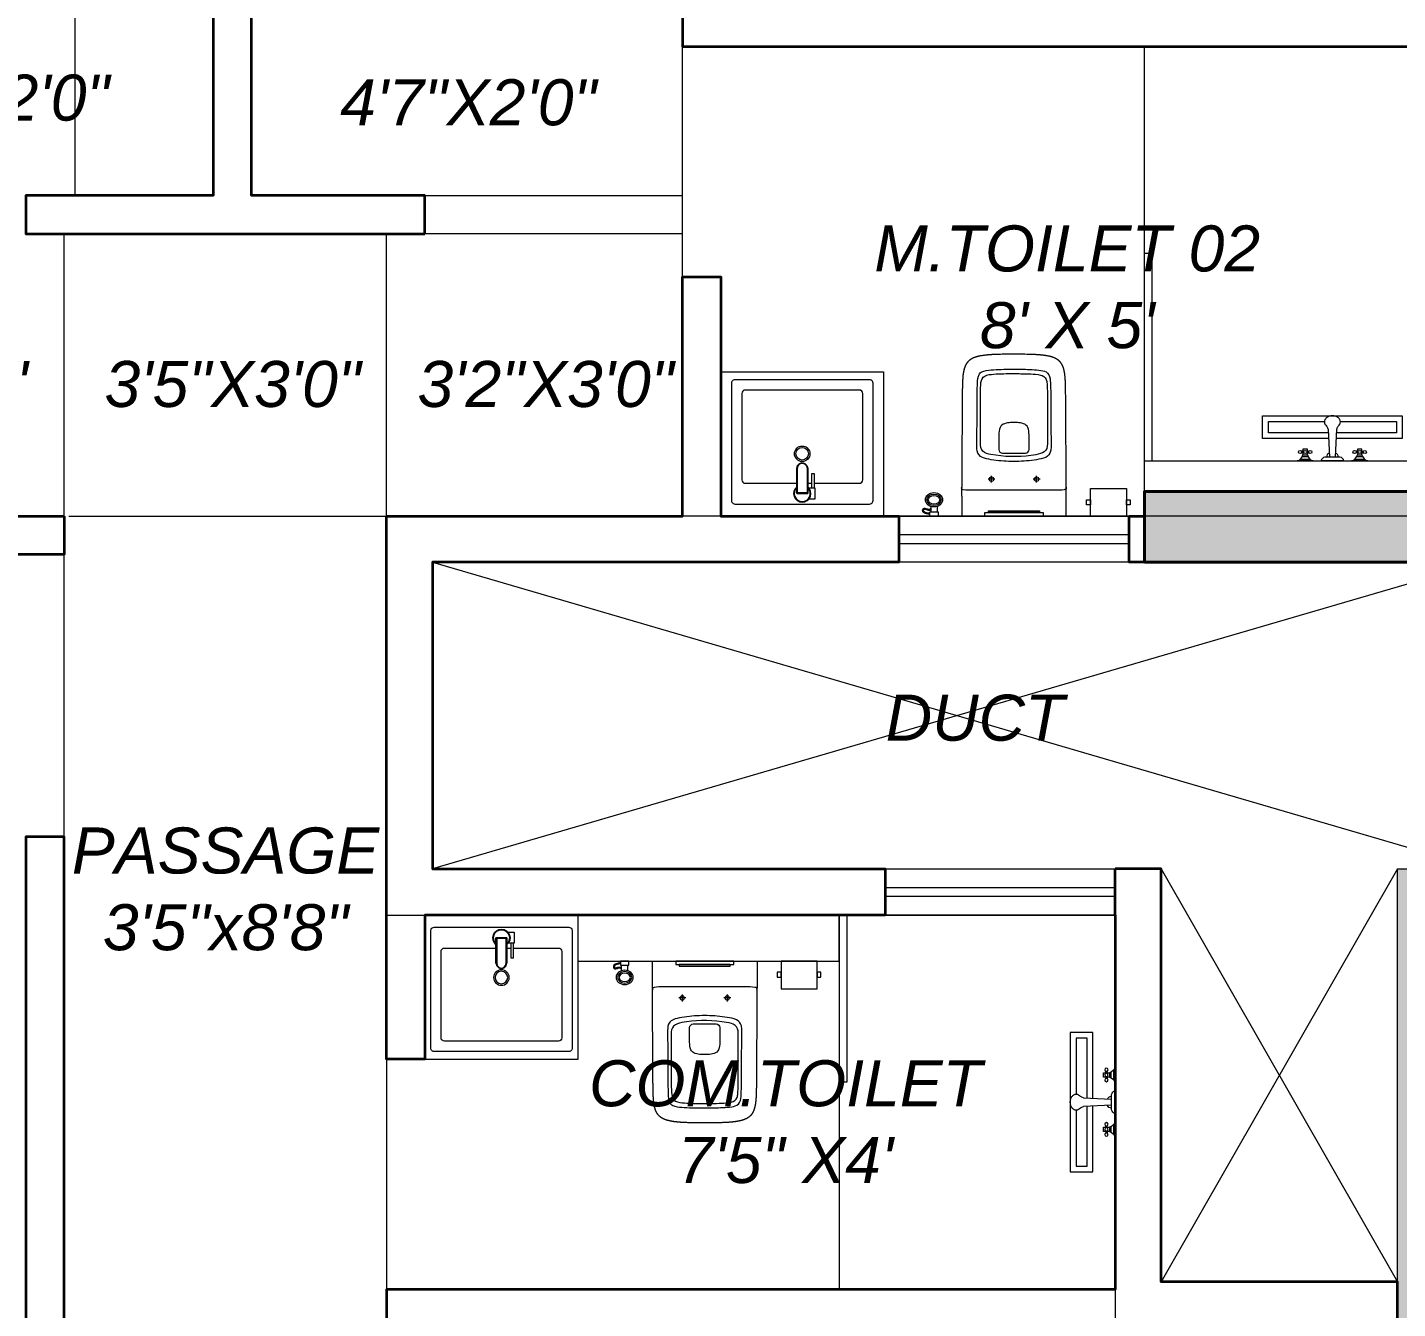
# Model space of a CAD drawing. Header units: millimetres. Extents: x 0 to 125073, y 0 to 71249.
# Drawn here: x 65059 to 69524, y 49661 to 53836 of the extents above; entities that cross this region are included whole.
import ezdxf
from ezdxf.lldxf.tags import DXFTag

# ---------------------------------------------------------------- set-up
doc = ezdxf.new("R2010")
doc.units = ezdxf.units.MM
doc.linetypes.add('DASH', pattern=[1, 0.5, -0.5])
doc.layers.add('DA_BUILDING LINE', color=7, linetype='Continuous', lineweight=9, true_color=0xdb0000)
doc.layers.add('DA_FURNITURE', color=7, linetype='Continuous', lineweight=5, true_color=0x666666)
for name, color, linetype, lineweight in [('DA_CARPET AREA RERA', 30, 'Continuous', 9), ('DA_COLUMN', 40, 'Continuous', 40), ('DA_COLUMN HATCH', 251, 'Continuous', 0), ('DA_DOOR', 35, 'Continuous', 0), ('DA_DOTTED LINES', 8, 'DASH', 5), ('DA_TEXT IN SQ.FT', 193, 'Continuous', 9), ('DA_WALL', 7, 'Continuous', 35), ('DA_WINDOW', 4, 'Continuous', 9)]:
    doc.layers.add(name, color=color, linetype=linetype, lineweight=lineweight)
doc.styles.get("Standard").update_dxf_attribs({"font": 'arial.ttf'})
tags = doc.linetypes.add('( Hidden )', pattern=[0.375, 0.25, -0.125]).pattern_tags.tags
tags[6:7] = [DXFTag(74, 4), DXFTag(75, 0), DXFTag(340, '0'), DXFTag(46, 1.0), DXFTag(50, 0.0), DXFTag(44, 0.0), DXFTag(45, 0.0)]
tags[4:5] = [DXFTag(74, 4), DXFTag(75, 0), DXFTag(340, '0'), DXFTag(46, 1.0), DXFTag(50, 0.0), DXFTag(44, 0.0), DXFTag(45, 0.0)]

# ---------------------------------------------------------------- blocks, each defined once
blk = doc.blocks.new('GSHGJSDFGJ')
at = {"layer": 'DA_BUILDING LINE', "linetype": '( Hidden )', "ltscale": 500}
blk.add_lwpolyline([(-41088.6, 76926.5), (-41088.6, 92546.5), (-40838.6, 92546.5), (-40838.6, 92596.5), (-39638.6, 92596.5), (-39638.6, 94076.5), (-40838.6, 94076.5), (-40838.6, 97576.5), (-31143.6, 97576.5), (-31143.6, 92421.5), (-34663.6, 92421.5), (-34663.6, 91421.5), (-32288.6, 91421.5), (-32288.6, 90076.5), (-31518.6, 90076.5), (-31518.6, 91422), (-29863.6, 91421.5), (-29863.6, 91421.5), (-29863.6, 94886.5), (-27778.6, 94886.5)], dxfattribs=at)
blk = doc.blocks.new('wc2')
at = {"layer": 'DA_FURNITURE'}
for p, q in [((-0.5973, -0.2609), (-0.6148, -0.2609)), ((-0.5973, -0.2814), (-0.6148, -0.2814))]:
    blk.add_line(p, q, dxfattribs=at)
for points in [[(-0.5758, 0.3562), (-0.5758, 0.3678), (-0.5921, 0.3678), (-0.5921, 0.3562)], [(-0.5384, 0.2388), (-0.5384, 0.3562), (-0.6288, 0.3562), (-0.6288, 0.2388)], [(-0.5758, 0.2257), (-0.5758, 0.2388), (-0.5921, 0.2388), (-0.5921, 0.2257)], [(-0.6288, -0.1808), (-0.6288, 0.0535), (-0.6288, 0.1121), (-0.6288, 0.1414), (-0.6288, 0.1561), (-0.6288, 0.1597), (-0.6288, 0.16), (-0.6288, 0.16), (-0.6288, 0.1601), (-0.6288, 0.1601), (-0.6288, 0.1601), (-0.6288, 0.1601), (-0.6287, 0.1601), (-0.6287, 0.1601), (-0.6285, 0.1601), (-0.6281, 0.1601), (-0.6277, 0.1601), (-0.6273, 0.1601), (-0.6269, 0.1601), (-0.6265, 0.1601), (-0.6261, 0.1601), (-0.6257, 0.1601), (-0.6253, 0.1601), (-0.6248, 0.1601), (-0.6244, 0.1601), (-0.624, 0.1601), (-0.6236, 0.1601), (-0.6231, 0.1601), (-0.6227, 0.1601), (-0.6223, 0.1601), (-0.6218, 0.1601), (-0.6214, 0.16), (-0.6209, 0.16), (-0.6205, 0.16), (-0.62, 0.16), (-0.6196, 0.16), (-0.6191, 0.16), (-0.6186, 0.16), (-0.6182, 0.16), (-0.6177, 0.16), (-0.6172, 0.16), (-0.6168, 0.16), (-0.6163, 0.16), (-0.6158, 0.16), (-0.6148, 0.16), (-0.6138, 0.16), (-0.6128, 0.16), (-0.6118, 0.16), (-0.6108, 0.16), (-0.6098, 0.16), (-0.6088, 0.16), (-0.6077, 0.16), (-0.6067, 0.16), (-0.6056, 0.16), (-0.6046, 0.16), (-0.6035, 0.16), (-0.6024, 0.16), (-0.6013, 0.16), (-0.6003, 0.16), (-0.5992, 0.16), (-0.5981, 0.16), (-0.597, 0.16), (-0.5958, 0.16), (-0.5947, 0.16), (-0.5936, 0.16), (-0.5925, 0.16), (-0.5914, 0.16), (-0.5902, 0.16), (-0.588, 0.16), (-0.5857, 0.16), (-0.5811, 0.16), (-0.5788, 0.16), (-0.5766, 0.16), (-0.5743, 0.16), (-0.572, 0.16), (-0.5709, 0.16), (-0.5698, 0.16), (-0.5687, 0.16), (-0.5675, 0.16), (-0.5664, 0.16), (-0.5653, 0.16), (-0.5642, 0.16), (-0.5631, 0.16), (-0.562, 0.16), (-0.5609, 0.16), (-0.5599, 0.16), (-0.5588, 0.16), (-0.5577, 0.16), (-0.5567, 0.16), (-0.5556, 0.16), (-0.5546, 0.16), (-0.5535, 0.16), (-0.5525, 0.16), (-0.5515, 0.16), (-0.5505, 0.16), (-0.5495, 0.16), (-0.5485, 0.16), (-0.5475, 0.16), (-0.5471, 0.16), (-0.5466, 0.16), (-0.5461, 0.16), (-0.5456, 0.16), (-0.5452, 0.16), (-0.5447, 0.16), (-0.5442, 0.16), (-0.5438, 0.16), (-0.5433, 0.16), (-0.5428, 0.16), (-0.5424, 0.16), (-0.5419, 0.16), (-0.5415, 0.16), (-0.541, 0.16), (-0.5406, 0.16), (-0.5402, 0.16), (-0.5397, 0.1599), (-0.5393, 0.1599), (-0.5389, 0.1599), (-0.5385, 0.1599), (-0.538, 0.1599), (-0.5376, 0.1599), (-0.5372, 0.1599), (-0.5368, 0.1599), (-0.5364, 0.1599), (-0.536, 0.1599), (-0.5356, 0.1599), (-0.5352, 0.1599), (-0.5348, 0.1599), (-0.5344, 0.1599), (-0.5343, 0.1599), (-0.5343, 0.1599), (-0.5343, 0.1599), (-0.5343, 0.1599), (-0.5343, 0.1599), (-0.5343, 0.1599), (-0.5342, 0.1599), (-0.5342, 0.1599), (-0.534, 0.1599), (-0.5333, 0.1599), (-0.5304, 0.1599), (-0.5276, 0.1599), (-0.5219, 0.1598), (-0.519, 0.1598), (-0.5183, 0.1598), (-0.5179, 0.1598), (-0.5178, 0.1598), (-0.5177, 0.1598), (-0.5177, 0.1598), (-0.5177, 0.1598), (-0.5177, 0.1598), (-0.5176, 0.1598), (-0.5176, 0.1598), (-0.5174, 0.1598), (-0.5167, 0.1598), (-0.5052, 0.1597), (-0.4938, 0.1596), (-0.4824, 0.1595), (-0.4709, 0.1594), (-0.4595, 0.1594), (-0.4138, 0.1591), (-0.4023, 0.1591), (-0.3909, 0.159), (-0.3852, 0.1589), (-0.3794, 0.1589), (-0.368, 0.1588), (-0.3451, 0.1587), (-0.3222, 0.1585), (-0.2993, 0.1583), (-0.2878, 0.1583), (-0.2763, 0.1582), (-0.2649, 0.1581), (-0.2534, 0.1581), (-0.252, 0.1581), (-0.2516, 0.1581), (-0.2515, 0.1581), (-0.2514, 0.1581), (-0.2514, 0.1581), (-0.2513, 0.1581), (-0.2513, 0.1581), (-0.251, 0.158), (-0.2495, 0.158), (-0.2467, 0.158), (-0.241, 0.158), (-0.2353, 0.158), (-0.2296, 0.1579), (-0.2267, 0.1579), (-0.2239, 0.1579), (-0.221, 0.1579), (-0.2182, 0.1578), (-0.2153, 0.1578), (-0.2124, 0.1577), (-0.2096, 0.1577), (-0.2067, 0.1576), (-0.2039, 0.1576), (-0.201, 0.1575), (-0.1982, 0.1574), (-0.1968, 0.1573), (-0.1953, 0.1573), (-0.1939, 0.1572), (-0.1925, 0.1572), (-0.1911, 0.1571), (-0.1896, 0.157), (-0.1882, 0.157), (-0.1868, 0.1569), (-0.1854, 0.1568), (-0.185, 0.1568), (-0.185, 0.1568), (-0.185, 0.1568), (-0.185, 0.1568), (-0.1849, 0.1568), (-0.1849, 0.1568), (-0.1848, 0.1568), (-0.1845, 0.1568), (-0.1831, 0.1567), (-0.1817, 0.1566), (-0.1804, 0.1565), (-0.179, 0.1564), (-0.1777, 0.1563), (-0.1763, 0.1562), (-0.1749, 0.1561), (-0.1736, 0.156), (-0.1722, 0.1558), (-0.1708, 0.1557), (-0.1695, 0.1555), (-0.1681, 0.1554), (-0.1668, 0.1552), (-0.1661, 0.1551), (-0.1654, 0.155), (-0.1647, 0.1549), (-0.164, 0.1548), (-0.1634, 0.1547), (-0.1627, 0.1546), (-0.162, 0.1545), (-0.1613, 0.1544), (-0.1607, 0.1542), (-0.16, 0.1541), (-0.1593, 0.154), (-0.1586, 0.1539), (-0.158, 0.1538), (-0.1573, 0.1536), (-0.1566, 0.1535), (-0.156, 0.1533), (-0.1553, 0.1532), (-0.1546, 0.1531), (-0.154, 0.1529), (-0.1536, 0.1528), (-0.1535, 0.1528), (-0.1534, 0.1528), (-0.1534, 0.1528), (-0.1533, 0.1528), (-0.1527, 0.1526), (-0.1521, 0.1525), (-0.1515, 0.1523), (-0.1509, 0.1522), (-0.1503, 0.152), (-0.1497, 0.1519), (-0.1491, 0.1517), (-0.1486, 0.1515), (-0.148, 0.1513), (-0.1474, 0.1512), (-0.1468, 0.151), (-0.1462, 0.1508), (-0.1456, 0.1506), (-0.1451, 0.1504), (-0.1445, 0.1502), (-0.1439, 0.15), (-0.1433, 0.1498), (-0.1427, 0.1496), (-0.1422, 0.1494), (-0.1416, 0.1491), (-0.141, 0.1489), (-0.1405, 0.1487), (-0.1399, 0.1484), (-0.1393, 0.1482), (-0.1388, 0.1479), (-0.1382, 0.1477), (-0.1377, 0.1474), (-0.1371, 0.1471), (-0.1366, 0.1469), (-0.136, 0.1466), (-0.1355, 0.1463), (-0.135, 0.146), (-0.1344, 0.1457), (-0.1339, 0.1454), (-0.1334, 0.1451), (-0.1329, 0.1448), (-0.1323, 0.1444), (-0.1318, 0.1441), (-0.1313, 0.1438), (-0.1308, 0.1434), (-0.1303, 0.1431), (-0.1298, 0.1427), (-0.1293, 0.1424), (-0.1288, 0.142), (-0.1283, 0.1416), (-0.1279, 0.1412), (-0.1277, 0.1411), (-0.1277, 0.1411), (-0.1277, 0.1411), (-0.1277, 0.1411), (-0.1277, 0.1411), (-0.1277, 0.1411), (-0.1275, 0.141), (-0.127, 0.1406), (-0.1266, 0.1401), (-0.1261, 0.1397), (-0.1256, 0.1393), (-0.1252, 0.1388), (-0.1247, 0.1384), (-0.1242, 0.138), (-0.1238, 0.1375), (-0.1234, 0.137), (-0.1229, 0.1366), (-0.1225, 0.1361), (-0.1221, 0.1356), (-0.1217, 0.1352), (-0.1213, 0.1347), (-0.1209, 0.1342), (-0.1205, 0.1337), (-0.1201, 0.1332), (-0.1198, 0.1327), (-0.1194, 0.1322), (-0.1191, 0.1317), (-0.1187, 0.1312), (-0.1184, 0.1307), (-0.118, 0.1301), (-0.1177, 0.1296), (-0.1173, 0.1291), (-0.117, 0.1285), (-0.1167, 0.128), (-0.1164, 0.1275), (-0.1161, 0.1269), (-0.1158, 0.1264), (-0.1155, 0.1258), (-0.1152, 0.1253), (-0.1149, 0.1247), (-0.1146, 0.1241), (-0.1144, 0.1236), (-0.1141, 0.123), (-0.1138, 0.1224), (-0.1136, 0.1219), (-0.1133, 0.1213), (-0.1131, 0.1207), (-0.1128, 0.1201), (-0.1126, 0.1195), (-0.1124, 0.119), (-0.1121, 0.1184), (-0.1119, 0.1178), (-0.1117, 0.1172), (-0.1115, 0.1166), (-0.1113, 0.116), (-0.1111, 0.1154), (-0.1109, 0.1148), (-0.1107, 0.1142), (-0.1105, 0.1136), (-0.1103, 0.113), (-0.1101, 0.1124), (-0.1099, 0.1117), (-0.1098, 0.1111), (-0.1096, 0.1105), (-0.1094, 0.1099), (-0.1092, 0.1093), (-0.1091, 0.1087), (-0.1089, 0.1081), (-0.1088, 0.1074), (-0.1086, 0.1068), (-0.1085, 0.1062), (-0.1083, 0.1056), (-0.1082, 0.105), (-0.108, 0.1043), (-0.1079, 0.1037), (-0.1078, 0.1031), (-0.1076, 0.1025), (-0.1075, 0.1018), (-0.1073, 0.1006), (-0.107, 0.0993), (-0.1068, 0.0981), (-0.1066, 0.0968), (-0.1064, 0.0956), (-0.1062, 0.0944), (-0.106, 0.0931), (-0.1058, 0.0919), (-0.1056, 0.0907), (-0.1054, 0.0894), (-0.1053, 0.0888), (-0.1053, 0.0885), (-0.1053, 0.0884), (-0.1053, 0.0883), (-0.1053, 0.0883), (-0.1053, 0.0882), (-0.1051, 0.0868), (-0.1049, 0.0854), (-0.1047, 0.084), (-0.1045, 0.0827), (-0.1044, 0.0813), (-0.1042, 0.0799), (-0.1041, 0.0785), (-0.1039, 0.0771), (-0.1038, 0.0757), (-0.1037, 0.0743), (-0.1036, 0.0729), (-0.1034, 0.0715), (-0.1033, 0.0701), (-0.1032, 0.0687), (-0.1031, 0.0674), (-0.103, 0.066), (-0.1029, 0.0646), (-0.1028, 0.0632), (-0.1028, 0.0618), (-0.1027, 0.0604), (-0.1026, 0.059), (-0.1025, 0.0576), (-0.1025, 0.0562), (-0.1024, 0.0548), (-0.1023, 0.0534), (-0.1023, 0.052), (-0.1022, 0.0506), (-0.1021, 0.0478), (-0.102, 0.045), (-0.102, 0.0422), (-0.1019, 0.0394), (-0.1018, 0.0366), (-0.1017, 0.0338), (-0.1017, 0.031), (-0.1016, 0.0254), (-0.1015, 0.024), (-0.1015, 0.0234), (-0.1015, 0.0226), (-0.1014, 0.0198), (-0.1014, 0.0169), (-0.1013, 0.0141), (-0.1013, 0.0112), (-0.1012, 0.0084), (-0.1012, 0.0055), (-0.1012, 0.0026), (-0.1012, -0.0002), (-0.1011, -0.0031), (-0.1011, -0.0059), (-0.1011, -0.0088), (-0.1011, -0.0116), (-0.1011, -0.0145), (-0.1011, -0.0174), (-0.1012, -0.0202), (-0.1012, -0.0231), (-0.1012, -0.0259), (-0.1012, -0.0288), (-0.1013, -0.0317), (-0.1013, -0.0345), (-0.1014, -0.0374), (-0.1014, -0.0402), (-0.1015, -0.0431), (-0.1016, -0.0487), (-0.1017, -0.0543), (-0.1018, -0.057), (-0.1019, -0.0598), (-0.1019, -0.0626), (-0.102, -0.0654), (-0.1021, -0.0682), (-0.1022, -0.071), (-0.1023, -0.0724), (-0.1023, -0.0738), (-0.1024, -0.0752), (-0.1024, -0.0766), (-0.1025, -0.078), (-0.1026, -0.0794), (-0.1026, -0.0808), (-0.1027, -0.0822), (-0.1028, -0.0836), (-0.1029, -0.085), (-0.103, -0.0864), (-0.1031, -0.0878), (-0.1032, -0.0892), (-0.1033, -0.0906), (-0.1034, -0.092), (-0.1035, -0.0934), (-0.1036, -0.0948), (-0.1038, -0.0962), (-0.1039, -0.0976), (-0.104, -0.0989), (-0.1042, -0.1003), (-0.1043, -0.1017), (-0.1045, -0.1031), (-0.1046, -0.1045), (-0.1048, -0.1059), (-0.105, -0.1073), (-0.1051, -0.108), (-0.1051, -0.108), (-0.1051, -0.108), (-0.1051, -0.1081), (-0.1051, -0.1083), (-0.1052, -0.1086), (-0.1053, -0.1098), (-0.1055, -0.111), (-0.1057, -0.1123), (-0.1059, -0.1135), (-0.1061, -0.1148), (-0.1063, -0.116), (-0.1065, -0.1173), (-0.1067, -0.1185), (-0.1069, -0.1198), (-0.1071, -0.121), (-0.1074, -0.1223), (-0.1075, -0.1229), (-0.1076, -0.1235), (-0.1078, -0.1242), (-0.1079, -0.1248), (-0.108, -0.1254), (-0.1082, -0.126), (-0.1083, -0.1267), (-0.1085, -0.1273), (-0.1086, -0.1279), (-0.1088, -0.1285), (-0.1089, -0.1292), (-0.1091, -0.1298), (-0.1092, -0.1304), (-0.1094, -0.131), (-0.1096, -0.1316), (-0.1098, -0.1323), (-0.1099, -0.1329), (-0.1101, -0.1335), (-0.1103, -0.1341), (-0.1105, -0.1347), (-0.1107, -0.1353), (-0.1109, -0.1359), (-0.1111, -0.1365), (-0.1113, -0.1371), (-0.1115, -0.1377), (-0.1117, -0.1383), (-0.112, -0.1389), (-0.1122, -0.1395), (-0.1124, -0.1401), (-0.1126, -0.1407), (-0.1129, -0.1413), (-0.1131, -0.1419), (-0.1134, -0.1425), (-0.1136, -0.143), (-0.1139, -0.1436), (-0.1142, -0.1442), (-0.1144, -0.1448), (-0.1147, -0.1453), (-0.115, -0.1459), (-0.1153, -0.1464), (-0.1156, -0.147), (-0.1159, -0.1476), (-0.1162, -0.1481), (-0.1165, -0.1487), (-0.1168, -0.1492), (-0.1171, -0.1497), (-0.1174, -0.1503), (-0.1178, -0.1508), (-0.1181, -0.1513), (-0.1185, -0.1519), (-0.1188, -0.1524), (-0.1192, -0.1529), (-0.1195, -0.1534), (-0.1199, -0.1539), (-0.1203, -0.1544), (-0.1207, -0.1549), (-0.1211, -0.1554), (-0.1215, -0.1559), (-0.1219, -0.1564), (-0.1223, -0.1568), (-0.1227, -0.1573), (-0.1231, -0.1578), (-0.1235, -0.1582), (-0.124, -0.1587), (-0.1244, -0.1591), (-0.1249, -0.1596), (-0.1253, -0.16), (-0.1258, -0.1605), (-0.1263, -0.1609), (-0.1268, -0.1613), (-0.1268, -0.1614), (-0.1269, -0.1614), (-0.1269, -0.1614), (-0.1269, -0.1615), (-0.1271, -0.1616), (-0.1273, -0.1618), (-0.1278, -0.1622), (-0.1282, -0.1625), (-0.1287, -0.1629), (-0.1292, -0.1633), (-0.1297, -0.1636), (-0.1302, -0.164), (-0.1307, -0.1644), (-0.1312, -0.1647), (-0.1317, -0.165), (-0.1322, -0.1654), (-0.1327, -0.1657), (-0.1333, -0.166), (-0.1338, -0.1663), (-0.1343, -0.1666), (-0.1348, -0.1669), (-0.1354, -0.1672), (-0.1359, -0.1675), (-0.1364, -0.1678), (-0.137, -0.1681), (-0.1375, -0.1683), (-0.1381, -0.1686), (-0.1386, -0.1688), (-0.1392, -0.1691), (-0.1397, -0.1693), (-0.1403, -0.1696), (-0.1409, -0.1698), (-0.1414, -0.17), (-0.142, -0.1703), (-0.1425, -0.1705), (-0.1431, -0.1707), (-0.1437, -0.1709), (-0.1443, -0.1711), (-0.1448, -0.1713), (-0.1454, -0.1715), (-0.146, -0.1717), (-0.1466, -0.1719), (-0.1472, -0.1721), (-0.1477, -0.1723), (-0.1483, -0.1724), (-0.1489, -0.1726), (-0.1495, -0.1728), (-0.1501, -0.1729), (-0.1507, -0.1731), (-0.1513, -0.1732), (-0.1519, -0.1734), (-0.1521, -0.1735), (-0.1522, -0.1735), (-0.1523, -0.1735), (-0.1525, -0.1735), (-0.1531, -0.1737), (-0.1538, -0.1739), (-0.1545, -0.174), (-0.1551, -0.1742), (-0.1558, -0.1743), (-0.1565, -0.1744), (-0.1571, -0.1746), (-0.1578, -0.1747), (-0.1585, -0.1748), (-0.1591, -0.175), (-0.1598, -0.1751), (-0.1605, -0.1752), (-0.1612, -0.1753), (-0.1618, -0.1754), (-0.1625, -0.1756), (-0.1632, -0.1757), (-0.1638, -0.1758), (-0.1645, -0.1759), (-0.1652, -0.176), (-0.1659, -0.1761), (-0.1665, -0.1761), (-0.1672, -0.1762), (-0.1686, -0.1764), (-0.1699, -0.1766), (-0.1713, -0.1767), (-0.1727, -0.1769), (-0.174, -0.177), (-0.1754, -0.1771), (-0.1767, -0.1772), (-0.1781, -0.1773), (-0.1795, -0.1774), (-0.1808, -0.1775), (-0.1822, -0.1776), (-0.1835, -0.1777), (-0.1836, -0.1777), (-0.1836, -0.1777), (-0.1836, -0.1777), (-0.1836, -0.1777), (-0.1837, -0.1777), (-0.1837, -0.1777), (-0.1841, -0.1777), (-0.1848, -0.1778), (-0.1862, -0.1779), (-0.1877, -0.1779), (-0.1891, -0.178), (-0.1905, -0.1781), (-0.1919, -0.1781), (-0.1934, -0.1782), (-0.1948, -0.1783), (-0.1962, -0.1783), (-0.1976, -0.1784), (-0.1991, -0.1784), (-0.2005, -0.1785), (-0.2033, -0.1785), (-0.2062, -0.1786), (-0.209, -0.1787), (-0.2119, -0.1787), (-0.2148, -0.1788), (-0.2176, -0.1788), (-0.2205, -0.1789), (-0.2233, -0.1789), (-0.2262, -0.1789), (-0.229, -0.1789), (-0.2319, -0.179), (-0.2376, -0.179), (-0.2433, -0.179), (-0.249, -0.179), (-0.2504, -0.179), (-0.2518, -0.179), (-0.2547, -0.1791), (-0.2604, -0.1791), (-0.2719, -0.1792), (-0.2833, -0.1792), (-0.3062, -0.1794), (-0.312, -0.1795), (-0.3148, -0.1795), (-0.3163, -0.1795), (-0.3166, -0.1795), (-0.3166, -0.1795), (-0.3166, -0.1795), (-0.3167, -0.1795), (-0.3168, -0.1795), (-0.3169, -0.1795), (-0.3173, -0.1795), (-0.3187, -0.1795), (-0.3416, -0.1797), (-0.3875, -0.18), (-0.4104, -0.1801), (-0.4333, -0.1802), (-0.4448, -0.1803), (-0.4476, -0.1803), (-0.4491, -0.1803), (-0.4498, -0.1803), (-0.45, -0.1804), (-0.45, -0.1804), (-0.45, -0.1804), (-0.45, -0.1804), (-0.45, -0.1804), (-0.4501, -0.1804), (-0.4502, -0.1804), (-0.4531, -0.1804), (-0.4645, -0.1804), (-0.4873, -0.1806), (-0.4987, -0.1806), (-0.5044, -0.1807), (-0.5102, -0.1807), (-0.5159, -0.1807), (-0.5162, -0.1807), (-0.5163, -0.1807), (-0.5164, -0.1807), (-0.5164, -0.1807), (-0.5164, -0.1807), (-0.5164, -0.1807), (-0.5164, -0.1807), (-0.5164, -0.1807), (-0.5166, -0.1807), (-0.517, -0.1807), (-0.5177, -0.1807), (-0.5205, -0.1808), (-0.5262, -0.1808), (-0.5319, -0.1809), (-0.5326, -0.1809), (-0.5328, -0.1809), (-0.5329, -0.1809), (-0.533, -0.1809), (-0.533, -0.1809), (-0.533, -0.1809), (-0.533, -0.1809), (-0.533, -0.1809), (-0.5331, -0.1809), (-0.5333, -0.1809), (-0.5337, -0.1809), (-0.5341, -0.1809), (-0.5341, -0.1809), (-0.5342, -0.1809), (-0.5342, -0.1809), (-0.5342, -0.1809), (-0.5342, -0.1809), (-0.5342, -0.1809), (-0.5342, -0.1809), (-0.5342, -0.1809), (-0.5342, -0.1809), (-0.5346, -0.1809), (-0.535, -0.1809), (-0.5354, -0.1809), (-0.5358, -0.1809), (-0.5362, -0.181), (-0.5366, -0.181), (-0.537, -0.181), (-0.5374, -0.181), (-0.5378, -0.181), (-0.5382, -0.181), (-0.5387, -0.181), (-0.5391, -0.181), (-0.5395, -0.181), (-0.54, -0.181), (-0.5404, -0.181), (-0.5408, -0.181), (-0.5413, -0.181), (-0.5417, -0.181), (-0.5422, -0.181), (-0.5426, -0.181), (-0.5431, -0.181), (-0.5435, -0.181), (-0.544, -0.181), (-0.5445, -0.181), (-0.5449, -0.181), (-0.5454, -0.181), (-0.5459, -0.181), (-0.5464, -0.181), (-0.5468, -0.181), (-0.5473, -0.181), (-0.5483, -0.181), (-0.5493, -0.181), (-0.5503, -0.181), (-0.5513, -0.181), (-0.5523, -0.181), (-0.5533, -0.181), (-0.5544, -0.181), (-0.5554, -0.181), (-0.5565, -0.181), (-0.5575, -0.181), (-0.5586, -0.181), (-0.5597, -0.181), (-0.5607, -0.181), (-0.5618, -0.181), (-0.5629, -0.181), (-0.564, -0.1809), (-0.5651, -0.1809), (-0.5662, -0.1809), (-0.5673, -0.1809), (-0.5685, -0.1809), (-0.5696, -0.1809), (-0.5707, -0.1809), (-0.5718, -0.1809), (-0.573, -0.1809), (-0.5752, -0.1809), (-0.5775, -0.1809), (-0.5798, -0.1809), (-0.5844, -0.1809), (-0.5867, -0.1809), (-0.5889, -0.1809), (-0.5912, -0.1809), (-0.5923, -0.1809), (-0.5935, -0.1809), (-0.5946, -0.1809), (-0.5957, -0.1809), (-0.5968, -0.1809), (-0.5979, -0.1809), (-0.599, -0.1809), (-0.6001, -0.1808), (-0.6012, -0.1808), (-0.6023, -0.1808), (-0.6034, -0.1808), (-0.6045, -0.1808), (-0.6055, -0.1808), (-0.6066, -0.1808), (-0.6076, -0.1808), (-0.6087, -0.1808), (-0.6097, -0.1808), (-0.6107, -0.1808), (-0.6117, -0.1808), (-0.6127, -0.1808), (-0.6137, -0.1808), (-0.6147, -0.1808), (-0.6157, -0.1808), (-0.6162, -0.1808), (-0.6167, -0.1808), (-0.6171, -0.1808), (-0.6176, -0.1808), (-0.6181, -0.1808), (-0.6185, -0.1808), (-0.619, -0.1808), (-0.6195, -0.1808), (-0.6199, -0.1808), (-0.6204, -0.1808), (-0.6208, -0.1808), (-0.6213, -0.1808), (-0.6217, -0.1808), (-0.6222, -0.1808), (-0.6226, -0.1808), (-0.6231, -0.1808), (-0.6235, -0.1808), (-0.6239, -0.1808), (-0.6243, -0.1808), (-0.6248, -0.1808), (-0.6252, -0.1808), (-0.6256, -0.1808), (-0.626, -0.1808), (-0.6264, -0.1808), (-0.6268, -0.1808), (-0.6272, -0.1808), (-0.6276, -0.1808), (-0.628, -0.1808), (-0.6284, -0.1808), (-0.6288, -0.1808)], [(-0.6174, -0.1051), (-0.6174, 0.0844), (-0.6288, 0.0844), (-0.6288, -0.1051)], [(-0.6117, -0.0938), (-0.6117, 0.073), (-0.6174, 0.073), (-0.6174, -0.0938)], [(-0.6288, -0.2851), (-0.6148, -0.2851), (-0.6148, -0.2572), (-0.6288, -0.2572)]]:
    blk.add_lwpolyline(points, close=True, dxfattribs=at)
for points in [[(-0.5198, 0.0632), (-0.4971, 0.0632)], [(-0.5085, 0.0746), (-0.5085, 0.0519)], [(-0.5198, -0.0837), (-0.4971, -0.0837)], [(-0.5085, -0.0724), (-0.5085, -0.0951)]]:
    blk.add_lwpolyline(points, dxfattribs=at)
at = {"layer": 'DA_FURNITURE', "extrusion": (0, 0, -1)}
for major_axis, ratio in [((0, 0.028), 0.833333), ((0, 0.0233), 0.8), ((0, 0.0186), 0.75)]:
    blk.add_ellipse((-0.5756, -0.2711), major_axis=major_axis, ratio=ratio, start_param=3.141593, end_param=9.424778, dxfattribs=at)
at = {"layer": 'DA_FURNITURE'}
for points, knots in [([(-0.5343, 0.1599), (-0.5361, 0.1599), (-0.5383, 0.1602), (-0.54, 0.1593), (-0.5421, 0.1583), (-0.5425, 0.1555), (-0.5429, 0.1534), (-0.545, 0.143), (-0.5444, 0.1321), (-0.5445, 0.1215), (-0.5447, 0.0993), (-0.5446, 0.077), (-0.5447, 0.0547), (-0.5447, 0.033), (-0.5447, 0.0112), (-0.5448, -0.0105), (-0.5447, -0.0549), (-0.545, -0.0994), (-0.5445, -0.1439), (-0.5444, -0.1544), (-0.5449, -0.1652), (-0.5427, -0.1755), (-0.5422, -0.1775), (-0.5417, -0.1797), (-0.5396, -0.1805), (-0.538, -0.1811), (-0.536, -0.181), (-0.5342, -0.1809)], [0, 0, 0, 0, 1, 1, 1, 2, 2, 2, 3, 3, 3, 4, 4, 4, 5, 5, 5, 6, 6, 6, 7, 7, 7, 8, 8, 8, 9, 9, 9, 9]), ([(-0.1501, -0.0105), (-0.1502, -0.0326), (-0.1503, -0.0549), (-0.1517, -0.077), (-0.1523, -0.0873), (-0.153, -0.0982), (-0.156, -0.1082), (-0.1573, -0.1125), (-0.1593, -0.1171), (-0.1625, -0.1204), (-0.1653, -0.1234), (-0.1692, -0.1253), (-0.1731, -0.1265), (-0.1828, -0.1294), (-0.1933, -0.1295), (-0.2033, -0.1298), (-0.2143, -0.1301), (-0.2252, -0.1302), (-0.2362, -0.1302), (-0.2584, -0.1304), (-0.2806, -0.1305), (-0.3029, -0.1307), (-0.325, -0.1308), (-0.3472, -0.131), (-0.3693, -0.1312), (-0.3804, -0.1313), (-0.3914, -0.1315), (-0.4025, -0.1314), (-0.4119, -0.1314), (-0.4218, -0.1303), (-0.4294, -0.1243), (-0.4367, -0.1183), (-0.4399, -0.1092), (-0.442, -0.1003), (-0.4444, -0.0898), (-0.4459, -0.0792), (-0.4473, -0.0685), (-0.4502, -0.0467), (-0.4513, -0.0246), (-0.4509, -0.0025), (-0.4505, 0.0195), (-0.4485, 0.0414), (-0.445, 0.0632), (-0.4433, 0.0732), (-0.4419, 0.0839), (-0.4374, 0.093), (-0.4333, 0.1011), (-0.4264, 0.1067), (-0.4177, 0.1089), (-0.4128, 0.1102), (-0.4076, 0.1104), (-0.4026, 0.1104), (-0.3972, 0.1104), (-0.3918, 0.1104), (-0.3864, 0.1103), (-0.3753, 0.1102), (-0.3642, 0.1102), (-0.353, 0.1101), (-0.3309, 0.1099), (-0.3087, 0.1097), (-0.2866, 0.1096), (-0.2646, 0.1094), (-0.2426, 0.1094), (-0.2205, 0.1092), (-0.2096, 0.109), (-0.1987, 0.1089), (-0.1878, 0.1079), (-0.1789, 0.1071), (-0.1692, 0.106), (-0.1626, 0.0993), (-0.1568, 0.0936), (-0.1551, 0.0852), (-0.1539, 0.0775), (-0.1524, 0.068), (-0.1518, 0.0584), (-0.1513, 0.0488), (-0.1504, 0.029), (-0.1502, 0.0093), (-0.1501, -0.0105)], [0, 0, 0, 0, 1, 1, 1, 2, 2, 2, 3, 3, 3, 4, 4, 4, 5, 5, 5, 6, 6, 6, 7, 7, 7, 8, 8, 8, 9, 9, 9, 10, 10, 10, 11, 11, 11, 12, 12, 12, 13, 13, 13, 14, 14, 14, 15, 15, 15, 16, 16, 16, 17, 17, 17, 18, 18, 18, 19, 19, 19, 20, 20, 20, 21, 21, 21, 22, 22, 22, 23, 23, 23, 24, 24, 24, 25, 25, 25, 26, 26, 26, 26]), ([(-0.1645, -0.0105), (-0.1646, -0.0326), (-0.1646, -0.0548), (-0.1663, -0.0768), (-0.1671, -0.0864), (-0.1678, -0.0969), (-0.1723, -0.1056), (-0.1767, -0.114), (-0.1851, -0.117), (-0.1939, -0.118), (-0.2044, -0.1193), (-0.2151, -0.1193), (-0.2256, -0.1194), (-0.2366, -0.1195), (-0.2476, -0.1194), (-0.2586, -0.1195), (-0.2807, -0.1195), (-0.3028, -0.1196), (-0.3249, -0.1196), (-0.3359, -0.1196), (-0.347, -0.1197), (-0.358, -0.1197), (-0.369, -0.1197), (-0.3799, -0.1199), (-0.3909, -0.1197), (-0.4001, -0.1195), (-0.41, -0.1187), (-0.4169, -0.1119), (-0.424, -0.1049), (-0.4262, -0.0948), (-0.428, -0.0855), (-0.4361, -0.0428), (-0.437, 0.0019), (-0.4311, 0.045), (-0.4297, 0.0554), (-0.4284, 0.0663), (-0.4252, 0.0764), (-0.4224, 0.0852), (-0.4172, 0.0929), (-0.4083, 0.0962), (-0.399, 0.0997), (-0.3884, 0.0988), (-0.3787, 0.0987), (-0.3677, 0.0987), (-0.3566, 0.0987), (-0.3456, 0.0987), (-0.3235, 0.0986), (-0.3014, 0.0986), (-0.2793, 0.0985), (-0.2572, 0.0985), (-0.2352, 0.0988), (-0.2132, 0.0982), (-0.2079, 0.0981), (-0.2026, 0.0978), (-0.1973, 0.0974), (-0.1928, 0.097), (-0.1882, 0.0965), (-0.1839, 0.0948), (-0.1753, 0.0916), (-0.1711, 0.0841), (-0.1691, 0.0756), (-0.1666, 0.0654), (-0.1659, 0.0549), (-0.1655, 0.0444), (-0.1651, 0.0335), (-0.1649, 0.0225), (-0.1647, 0.0116), (-0.1646, 0.0042), (-0.1645, -0.0031), (-0.1645, -0.0105)], [0, 0, 0, 0, 1, 1, 1, 2, 2, 2, 3, 3, 3, 4, 4, 4, 5, 5, 5, 6, 6, 6, 7, 7, 7, 8, 8, 8, 9, 9, 9, 10, 10, 10, 11, 11, 11, 12, 12, 12, 13, 13, 13, 14, 14, 14, 15, 15, 15, 16, 16, 16, 17, 17, 17, 18, 18, 18, 19, 19, 19, 20, 20, 20, 21, 21, 21, 22, 22, 22, 23, 23, 23, 23]), ([(-0.5085, 0.0703), (-0.5045, 0.0703), (-0.5013, 0.0672), (-0.5013, 0.0632), (-0.5013, 0.0593), (-0.5045, 0.0561), (-0.5085, 0.0561), (-0.5124, 0.0561), (-0.5156, 0.0593), (-0.5156, 0.0632), (-0.5156, 0.0672), (-0.5124, 0.0703), (-0.5085, 0.0703)], [0, 0, 0, 0, 1, 1, 1, 2, 2, 2, 3, 3, 3, 4, 4, 4, 4]), ([(-0.4119, -0.0595), (-0.4, -0.0596), (-0.3763, -0.0596), (-0.3644, -0.0595), (-0.3562, -0.0595), (-0.3474, -0.0596), (-0.3399, -0.0559), (-0.3273, -0.0495), (-0.3251, -0.0343), (-0.3243, -0.0217), (-0.3238, -0.016), (-0.3238, -0.005), (-0.3243, 0.0007), (-0.3251, 0.0134), (-0.3273, 0.0285), (-0.3399, 0.0349), (-0.3474, 0.0386), (-0.3562, 0.0385), (-0.3644, 0.0385), (-0.3644, 0.0385), (-0.3644, 0.0385), (-0.3644, 0.0385), (-0.3763, 0.0386), (-0.4, 0.0386), (-0.4119, 0.0385), (-0.4182, 0.0385), (-0.4236, 0.0333), (-0.4238, 0.027), (-0.4238, 0.027), (-0.4238, 0.027), (-0.4238, 0.027), (-0.4239, 0.0176), (-0.4241, -0.0011), (-0.4241, -0.0105), (-0.4241, -0.0199), (-0.4239, -0.0386), (-0.4238, -0.048), (-0.4236, -0.0543), (-0.4182, -0.0595), (-0.4119, -0.0595)], [0, 0, 0, 0, 1, 1, 1, 2, 2, 2, 3, 3, 3, 4, 4, 4, 5, 5, 5, 6, 6, 6, 7, 7, 7, 8, 8, 8, 9, 9, 9, 10, 10, 10, 11, 11, 11, 12, 12, 12, 13, 13, 13, 13]), ([(-0.5086, -0.0766), (-0.5046, -0.0766), (-0.5014, -0.0798), (-0.5014, -0.0837), (-0.5014, -0.0876), (-0.5046, -0.0908), (-0.5086, -0.0908), (-0.5125, -0.0908), (-0.5157, -0.0876), (-0.5157, -0.0837), (-0.5157, -0.0798), (-0.5125, -0.0766), (-0.5086, -0.0766)], [0, 0, 0, 0, 1, 1, 1, 2, 2, 2, 3, 3, 3, 4, 4, 4, 4]), ([(-0.6229, -0.2851), (-0.6227, -0.2865), (-0.6225, -0.2879), (-0.6219, -0.2913), (-0.6216, -0.2932), (-0.6206, -0.2978), (-0.6199, -0.3005), (-0.6178, -0.3045), (-0.6164, -0.3062), (-0.6133, -0.3078), (-0.6119, -0.3081), (-0.6094, -0.3082), (-0.608, -0.3081), (-0.6058, -0.3071), (-0.6049, -0.3064), (-0.6038, -0.3047), (-0.6035, -0.3037), (-0.6033, -0.302), (-0.6034, -0.3012), (-0.6037, -0.2987), (-0.6042, -0.2969), (-0.6052, -0.2933), (-0.6058, -0.2915), (-0.6068, -0.2874), (-0.6065, -0.2862), (-0.6058, -0.2844), (-0.6055, -0.2837), (-0.6033, -0.2814)], [0, 0, 0, 0, 0.111111, 0.111111, 0.222223, 0.222223, 0.376143, 0.376143, 0.530063, 0.530063, 0.640731, 0.640731, 0.73292, 0.73292, 0.792217, 0.792217, 0.840307, 0.840307, 0.888397, 0.888397, 0.996309, 0.996309, 1.104221, 1.104221, 1.307624, 1.307624, 1.422628, 1.422628, 1.422628, 1.422628]), ([(-0.62, -0.2851), (-0.6194, -0.2878), (-0.6177, -0.3017), (-0.6123, -0.3058), (-0.6037, -0.3045), (-0.6113, -0.2879), (-0.6088, -0.2835), (-0.6075, -0.2814)], [0, 0, 0, 0, 0.330819, 0.619422, 0.81589, 1.132999, 1.422628, 1.422628, 1.422628, 1.422628])]:
    blk.add_open_spline(points, degree=3, knots=knots, dxfattribs=at)
blk = doc.blocks.new('A$C7B5F7F67-flat-2-flat-1-flat-2')
at = {"layer": 'DA_FURNITURE', "ltscale": 8}
for p, q in [((0.36, -0.0338), (0.0788, -0.0338)), ((0.0675, -0.045), (0.0675, -0.2128)), ((0.3713, -0.4163), (0.3713, -0.045)), ((0.0675, -0.2484), (0.0675, -0.2614)), ((0.0675, -0.2696), (0.0675, -0.4163)), ((0.0788, -0.4275), (0.36, -0.4275))]:
    blk.add_line(p, q, dxfattribs=at)
at = {"layer": 'DA_FURNITURE'}
for points in [[(0.0113, -0.4613), (0.3938, -0.4613), (0.3967, -0.4609), (0.3994, -0.4597), (0.4017, -0.458), (0.4035, -0.4556), (0.4046, -0.4529), (0.405, -0.45), (0.405, -0.0113), (0.4046, -0.0083), (0.4035, -0.0056), (0.4017, -0.0033), (0.3994, -0.0015), (0.3967, -0.0004), (0.3938, 0), (0.0113, 0), (0.0083, -0.0004), (0.0056, -0.0015), (0.0033, -0.0033), (0.0015, -0.0056), (0.0004, -0.0083), (0, -0.0113), (0, -0.45), (0.0004, -0.4529), (0.0015, -0.4556), (0.0033, -0.458), (0.0056, -0.4597), (0.0083, -0.4609)], [(0.1171, -0.2484), (0.0342, -0.2484), (0.0342, -0.2128), (0.1171, -0.2128), (0.126, -0.2152), (0.1325, -0.2217), (0.1349, -0.2306), (0.1325, -0.2395), (0.126, -0.246)], [(0.1171, -0.2463), (0.0363, -0.2463), (0.0363, -0.215), (0.1171, -0.215), (0.1249, -0.2171), (0.1307, -0.2228), (0.1327, -0.2306), (0.1307, -0.2384), (0.1249, -0.2442)], [(0.052, -0.2696), (0.052, -0.2614), (0.0997, -0.2614), (0.0997, -0.2696)]]:
    blk.add_lwpolyline(points, close=True, dxfattribs=at)
for points in [[(0.1171, -0.2128), (0.0342, -0.2128), (0.0342, -0.2484), (0.1171, -0.2484)], [(0.0163, -0.2523), (0.0163, -0.2523), (0.0163, -0.2724), (0.052, -0.2724), (0.052, -0.2524)]]:
    blk.add_lwpolyline(points, dxfattribs=at)
at = {"layer": 'DA_FURNITURE', "ltscale": 8}
for radius in [0.0253, 0.0205]:
    blk.add_circle((0.1637, -0.2304), radius, dxfattribs=at)
for centre, radius, start, end in [((0.0788, -0.045), 0.0113, 90, 180), ((0.36, -0.045), 0.0113, 360, 90), ((0.0342, -0.2306), 0.0281, 39.2551, 320.7449), ((0.0342, -0.2306), 0.026, 43.2723, 316.7277), ((0.0788, -0.4163), 0.0113, 180, 270), ((0.36, -0.4163), 0.0113, 270, 360)]:
    blk.add_arc(centre, radius, start, end, dxfattribs=at)
blk = doc.blocks.new('tap')
at = {"layer": 'DA_FURNITURE'}
for p, q in [((-0.1835, -0.2062), (-0.1835, -0.1402)), ((-0.1835, -0.2062), (-0.1835, -0.1402)), ((-0.1775, -0.1944), (-0.1775, -0.1519)), ((-0.1775, -0.1944), (-0.1775, -0.1519)), ((-0.1655, -0.1616), (-0.1655, -0.1845)), ((-0.1655, -0.1616), (-0.1655, -0.1845)), ((-0.1355, -0.1642), (-0.1595, -0.1642)), ((-0.1595, -0.1642), (-0.1595, -0.1822)), ((-0.1355, -0.1642), (-0.1595, -0.1642)), ((-0.1595, -0.1642), (-0.1595, -0.1822)), ((-0.1505, -0.1642), (-0.1505, -0.1582)), ((-0.1505, -0.1642), (-0.1505, -0.1582)), ((-0.1445, -0.1642), (-0.1445, -0.1582)), ((-0.1445, -0.1642), (-0.1445, -0.1582)), ((-0.1355, -0.1822), (-0.1355, -0.1642)), ((-0.1355, -0.1822), (-0.1355, -0.1642)), ((-0.1595, -0.1822), (-0.1355, -0.1822)), ((-0.1595, -0.1822), (-0.1355, -0.1822)), ((-0.1505, -0.1822), (-0.1505, -0.1882)), ((-0.1505, -0.1822), (-0.1505, -0.1882)), ((-0.1445, -0.1822), (-0.1445, -0.1882)), ((-0.1445, -0.1822), (-0.1445, -0.1882)), ((-0.1835, -0.331), (-0.1835, -0.2374)), ((-0.1835, -0.331), (-0.1835, -0.2374)), ((-0.1679, -0.3154), (-0.1679, -0.253)), ((-0.1679, -0.3154), (-0.1679, -0.253)), ((-0.0541, -0.2665), (-0.1679, -0.2721)), ((-0.0541, -0.2665), (-0.1679, -0.2721)), ((-0.1679, -0.2962), (-0.0541, -0.3018)), ((-0.1679, -0.2962), (-0.0541, -0.3018)), ((-0.1835, -0.4282), (-0.1835, -0.3622)), ((-0.1835, -0.4282), (-0.1835, -0.3622)), ((-0.1775, -0.4164), (-0.1775, -0.3739)), ((-0.1775, -0.4164), (-0.1775, -0.3739)), ((-0.1655, -0.3836), (-0.1655, -0.4065)), ((-0.1655, -0.3836), (-0.1655, -0.4065)), ((-0.1355, -0.3862), (-0.1595, -0.3862)), ((-0.1595, -0.3862), (-0.1595, -0.4042)), ((-0.1355, -0.3862), (-0.1595, -0.3862)), ((-0.1595, -0.3862), (-0.1595, -0.4042)), ((-0.1505, -0.3862), (-0.1505, -0.3802)), ((-0.1505, -0.3862), (-0.1505, -0.3802)), ((-0.1445, -0.3862), (-0.1445, -0.3802)), ((-0.1445, -0.3862), (-0.1445, -0.3802)), ((-0.1355, -0.4042), (-0.1355, -0.3862)), ((-0.1355, -0.4042), (-0.1355, -0.3862)), ((-0.1595, -0.4042), (-0.1355, -0.4042)), ((-0.1595, -0.4042), (-0.1355, -0.4042)), ((-0.1505, -0.4042), (-0.1505, -0.4102)), ((-0.1505, -0.4042), (-0.1505, -0.4102)), ((-0.1445, -0.4042), (-0.1445, -0.4102)), ((-0.1445, -0.4042), (-0.1445, -0.4102))]:
    blk.add_line(p, q, dxfattribs=at)
for points in [[(-0.0928, -0.2684), (-0.0928, 0), (0, 0), (0, -0.5683), (-0.0928, -0.5683), (-0.0928, -0.2999)], [(-0.0692, -0.2672), (-0.0692, -0.0237), (-0.0236, -0.0237), (-0.0236, -0.2515)], [(-0.0236, -0.3169), (-0.0236, -0.5446), (-0.0692, -0.5446), (-0.0692, -0.3011)]]:
    blk.add_lwpolyline(points, dxfattribs=at)
for centre in [(-0.1475, -0.1522), (-0.1475, -0.1522), (-0.1475, -0.1732), (-0.1475, -0.1732), (-0.1475, -0.1942), (-0.1475, -0.1942), (-0.1475, -0.3742), (-0.1475, -0.3742), (-0.1475, -0.3952), (-0.1475, -0.3952), (-0.1475, -0.4162), (-0.1475, -0.4162)]:
    blk.add_circle(centre, 0.00671, dxfattribs=at)
for centre, radius, start, end in [((-0.1505, -0.1312), 0.0342, 195.2551, 254.7449), ((-0.1505, -0.1312), 0.0342, 195.2551, 254.7449), ((-0.1505, -0.2152), 0.0342, 105.2551, 164.7449), ((-0.1505, -0.2152), 0.0342, 105.2551, 164.7449), ((-0.1899, -0.2593), 0.0229, 16.1502, 73.8498), ((-0.1899, -0.2593), 0.0229, 16.1502, 73.8498), ((-0.1674, -0.2766), 0.0165, 18.5395, 91.7649), ((-0.1674, -0.2766), 0.0165, 18.5395, 91.7649), ((-0.0581, -0.2424), 0.0244, 279.6247, 312.4678), ((-0.0581, -0.2424), 0.0244, 279.6247, 312.4678), ((-0.0209, -0.2769), 0.0265, 119.848, 141.5659), ((-0.0209, -0.2769), 0.0265, 119.848, 141.5659), ((-0.0247, -0.2702), 0.0188, 90, 119.848), ((-0.0247, -0.2702), 0.0188, 90, 119.848), ((-0.0247, -0.2702), 0.0188, 60.152, 90), ((-0.0247, -0.2702), 0.0188, 60.152, 90), ((-0.0286, -0.2769), 0.0265, 35.8238, 60.152), ((-0.0286, -0.2769), 0.0265, 35.8238, 60.152), ((-0.0346, -0.2813), 0.034, 16.6468, 35.8238), ((-0.0346, -0.2813), 0.034, 16.6468, 35.8238), ((-0.0442, -0.2842), 0.044, 0, 16.6468), ((-0.0442, -0.2842), 0.044, 0, 16.6468), ((-0.1899, -0.309), 0.0229, 286.1502, 343.8498), ((-0.1899, -0.309), 0.0229, 286.1502, 343.8498), ((-0.1674, -0.2917), 0.0165, 268.2351, 341.4605), ((-0.1674, -0.2917), 0.0165, 268.2351, 341.4605), ((-0.0581, -0.3259), 0.0244, 47.5322, 80.3753), ((-0.0581, -0.3259), 0.0244, 47.5322, 80.3753), ((-0.0209, -0.2914), 0.0265, 218.4341, 240.152), ((-0.0209, -0.2914), 0.0265, 218.4341, 240.152), ((-0.0247, -0.2981), 0.0188, 240.152, 270), ((-0.0247, -0.2981), 0.0188, 240.152, 270), ((-0.0247, -0.2981), 0.0188, 270, 299.848), ((-0.0247, -0.2981), 0.0188, 270, 299.848), ((-0.0286, -0.2914), 0.0265, 299.848, 324.1762), ((-0.0286, -0.2914), 0.0265, 299.848, 324.1762), ((-0.0346, -0.287), 0.034, 324.1762, 343.3532), ((-0.0346, -0.287), 0.034, 324.1762, 343.3532), ((-0.0442, -0.2842), 0.044, 343.3532, 360), ((-0.0442, -0.2842), 0.044, 343.3532, 360), ((-0.1505, -0.3532), 0.0342, 195.2551, 254.7449), ((-0.1505, -0.3532), 0.0342, 195.2551, 254.7449), ((-0.1505, -0.4372), 0.0342, 105.2551, 164.7449), ((-0.1505, -0.4372), 0.0342, 105.2551, 164.7449)]:
    blk.add_arc(centre, radius, start, end, dxfattribs=at)
blk = doc.blocks.new('SRAFGADFGDFG')
at = {"layer": 'DA_FURNITURE'}
for p, q in [((-32343.6, 92751.5), (-32343.6, 94101.5)), ((-32318.2, 93426.8), (-32343.6, 93426.8)), ((-32318.2, 92751.5), (-32318.2, 93426.8)), ((-34188.6, 91121.5), (-34188.6, 91271.5)), ((-33338.6, 91271.5), (-33338.6, 90051.8)), ((-33313.3, 91271.5), (-33313.3, 90726.5)), ((-33313.3, 90726.5), (-33338.6, 90726.5))]:
    blk.add_line(p, q, dxfattribs=at)
for points in [[(-35828.6, 93616.5), (-35378.6, 93616.5), (-35378.6, 94826.5), (-35828.6, 94826.5)], [(-34188.6, 90801.5), (-34188.6, 91121.5), (-33338.6, 91121.5), (-33338.6, 91271.5), (-33613.6, 91271.5), (-33613.6, 91271.5), (-33613.6, 91271.5), (-34688.6, 91271.5), (-34688.6, 90801.5)]]:
    blk.add_lwpolyline(points, close=True, dxfattribs=at)
blk.add_lwpolyline([(-33093.6, 92571.5), (-33093.6, 92571.5), (-33093.6, 92571.5), (-33723.6, 92571.5), (-33723.6, 93041.5), (-33193.6, 93041.5), (-33193.6, 92571.5), (-32343.6, 92571.5), (-32343.6, 92751.5), (-31293.6, 92751.5)], dxfattribs=at)
for name, p, xscale, yscale, zscale, rotation in [('wc2', (-32758.2, 93200.3), -1000, 1000, 1000, 270), ('A$C7B5F7F67-flat-2-flat-1-flat-2', (-33689.2, 92610.9), 1000.000000000011, 1000.000000000011, 1000.000000000011, 90), ('tap', (-31958.3, 92898.3), 800.0000000000338, 800.0000000000338, 800.0000000000338, 90), ('A$C7B5F7F67-flat-2-flat-1-flat-2', (-34669.4, 91231.5), -1000.000000000011, 1000.000000000011, 1000, 90), ('wc2', (-33766, 90492.8), 1000, 1000, 1000, 270)]:
    blk.add_blockref(name, p, dxfattribs=dict(at, xscale=xscale, yscale=yscale, zscale=zscale, rotation=rotation))
at = {"layer": 'DA_FURNITURE', "xscale": -800.0000000000294, "yscale": 800.0000000000294, "zscale": 800.0000000000189}
blk.add_blockref('tap', (-32585.4, 90888.9), dxfattribs=at)
blk = doc.blocks.new('A$C1c7226e4')
at = {"layer": 'DA_CARPET AREA RERA'}
blk.add_lwpolyline([(-11.475, 10.23), (-3.28, 10.23), (-3.28, 5.375), (-6.8, 5.375), (-6.8, 4.075), (-4.425, 4.075), (-4.425, 2.73), (-3.275, 2.73), (-3.275, 2.88), (-2.455, 2.88), (-2.455, 2.88), (-1.85, 2.88), (-1.85, -0.62)], dxfattribs=at)
at = {"layer": 'DA_DOOR'}
for p, q in [((-5.835, 6.155), (-5.835, 6.905)), ((-7.85, 5.375), (-7.85, 6.295)), ((-6.8, 5.375), (-6.8, 6.295)), ((-7.85, 4.33), (-7.85, 5.25)), ((-6.8, 3.605), (-6.8, 2.855))]:
    blk.add_line(p, q, dxfattribs=at)
at = {"layer": 'DA_DOTTED LINES', "linetype": '( Hidden )', "ltscale": 300}
for p, q in [((-6.675, 6.42), (-5.835, 6.42)), ((-5.835, 6.295), (-6.675, 6.295)), ((-7.835, 5.375), (-6.8, 5.375)), ((-6.65, 5.225), (-3.23, 4.225)), ((-3.23, 5.225), (-6.65, 4.225)), ((-4.275, 4.225), (-3.505, 2.88)), ((-3.505, 4.225), (-4.275, 2.88))]:
    blk.add_line(p, q, dxfattribs=at)
at = {"layer": 'DA_WALL'}
blk.add_line((-4.425, 4.075), (-4.425, 4.225), dxfattribs=at)
for points in [[(-6.675, 6.295), (-6.675, 6.42), (-7.24, 6.42), (-7.24, 10.38), (-9.675, 10.38), (-9.675, 10.23), (-7.365, 10.23), (-7.365, 6.42), (-7.975, 6.42), (-7.975, 6.295)], [(-3.13, 5.455), (-3.13, 9.18), (-3.28, 9.18), (-3.28, 7.03), (-5.835, 7.03), (-5.835, 6.905), (-3.28, 6.905), (-3.28, 5.455)], [(-5.175, 4.075), (-6.675, 4.075), (-6.675, 3.605), (-6.8, 3.605), (-6.8, 5.375), (-5.835, 5.375), (-5.835, 6.155), (-5.71, 6.155), (-5.71, 5.375), (-5.13, 5.375), (-5.13, 5.225), (-6.65, 5.225), (-6.65, 4.225), (-5.175, 4.225)], [(-7.85, 5.375), (-7.85, 5.25), (-10.425, 5.25), (-10.425, 5.375)], [(-4.38, 5.375), (-4.33, 5.375), (-4.33, 5.225), (-4.38, 5.225)], [(-7.975, 1.585), (-10.205, 1.585), (-10.205, 1.46), (-7.85, 1.46), (-7.85, 2.05), (-7.85, 4.33), (-7.975, 4.33), (-7.975, 1.585)]]:
    blk.add_lwpolyline(points, close=True, dxfattribs=at)
blk.add_lwpolyline([(-4.425, 4.075), (-4.425, 4.075), (-4.425, 2.855), (-6.8, 2.855), (-6.8, 2.73), (-4.425, 2.73), (-4.425, 0.28), (-4.3, 0.28), (-4.3, 2.73), (-3.505, 2.73), (-3.505, 2.88), (-4.275, 2.88), (-4.275, 4.225), (-4.425, 4.225)], dxfattribs=at)
at = {"layer": 'DA_WINDOW'}
for points in [[(-4.38, 5.375), (-4.38, 5.225), (-5.13, 5.225), (-5.13, 5.375)], [(-5.13, 5.315), (-4.38, 5.315), (-4.38, 5.285), (-5.13, 5.285)], [(-4.425, 4.225), (-4.425, 4.075), (-5.175, 4.075), (-5.175, 4.225)], [(-5.175, 4.165), (-4.425, 4.165), (-4.425, 4.135), (-5.175, 4.135)]]:
    blk.add_lwpolyline(points, close=True, dxfattribs=at)
blk = doc.blocks.new('SDFHSDFGN')
at = {"layer": 'DA_COLUMN HATCH', "true_color": 0x636466}
h = blk.add_hatch(color=251, dxfattribs=at)
h.dxf.hatch_style = 1
h.paths.add_polyline_path([(-37688.6, 97346.5), (-37688.6, 97576.5), (-38888.6, 97576.5), (-38888.6, 97346.5)])
h.paths.add_polyline_path([(-31373.6, 96376.5), (-31143.6, 96376.5), (-31143.6, 97576.5), (-31373.6, 97576.5)])
h.paths.add_polyline_path([(-27778.6, 97036.5), (-27548.6, 97036.5), (-27548.6, 98236.5), (-27778.6, 98236.5)])
h.paths.add_polyline_path([(-24578.6, 97336.5), (-24348.6, 97336.5), (-24348.6, 98236.5), (-24578.6, 98236.5)])
h.paths.add_polyline_path([(-19333.6, 98536.5), (-19333.6, 97336.5), (-19103.6, 97336.5), (-19103.6, 98536.5)])
h.paths.add_polyline_path([(-13063.6, 97336.5), (-12833.6, 97336.5), (-12833.6, 98536.5), (-13063.6, 98536.5)])
h.paths.add_polyline_path([(-11543.6, 97636.5), (-11313.6, 97636.5), (-11313.6, 98536.5), (-11543.6, 98536.5)])
h.paths.add_polyline_path([(-8908.6, 94991.5), (-7708.6, 94991.5), (-7708.6, 94761.5), (-8908.6, 94761.5)])
h.paths.add_polyline_path([(-13063.6, 91111.5), (-12833.6, 91111.5), (-12833.6, 92311.5), (-13063.6, 92311.5)])
h.paths.add_polyline_path([(-19333.6, 91111.5), (-19103.6, 91111.5), (-19103.6, 92311.5), (-19333.6, 92311.5)])
h.paths.add_polyline_path([(-5998.6, 91111.5), (-5258.6, 91111.5), (-5258.6, 91341.5), (-5998.6, 91341.5)])
h.paths.add_polyline_path([(-1283.6, 91111.5), (-383.6, 91111.5), (-383.6, 91341.5), (-1283.6, 91341.5)])
h.paths.add_polyline_path([(2171.4, 90061.5), (2171.4, 91261.5), (1941.4, 91261.5), (1941.4, 90061.5)])
h.paths.add_polyline_path([(4621.4, 90061.5), (5821.4, 90061.5), (5821.4, 90291.5), (4621.4, 90291.5)])
h.paths.add_polyline_path([(4621.4, 95111.5), (5821.4, 95111.5), (5821.4, 95341.5), (4621.4, 95341.5)])
h.paths.add_polyline_path([(4621.4, 98611.5), (5821.4, 98611.5), (5821.4, 98841.5), (4621.4, 98841.5)])
h.paths.add_polyline_path([(-39638.6, 89246.5), (-38138.6, 89246.5), (-38138.6, 89476.5), (-39638.6, 89476.5)])
h.paths.add_polyline_path([(-31143.6, 92421.5), (-31143.6, 92651.5), (-32343.6, 92651.5), (-32343.6, 92421.5)])
h.paths.add_polyline_path([(-31513.6, 86346.5), (-29713.6, 86346.5), (-29713.6, 86576.5), (-31513.6, 86576.5)])
h.paths.add_polyline_path([(-31513.6, 82896.5), (-29713.6, 82896.5), (-29713.6, 83126.5), (-31513.6, 83126.5)])
h.paths.add_polyline_path([(-31518.6, 78051.5), (-30518.6, 78051.5), (-30518.6, 78281.5), (-31518.6, 78281.5)])
h.paths.add_polyline_path([(-32143.6, 76821.5), (-31143.6, 76821.5), (-31143.6, 77051.5), (-32143.6, 77051.5)])
h.paths.add_polyline_path([(-31893.6, 71896.5), (-31893.6, 72126.5), (-33093.6, 72126.5), (-33093.6, 71896.5)])
h.paths.add_polyline_path([(-37688.6, 71896.5), (-37688.6, 72126.5), (-38888.6, 72126.5), (-38888.6, 71896.5)])
h.paths.add_polyline_path([(-38438.6, 76796.5), (-38438.6, 77026.5), (-39638.6, 77026.5), (-39638.6, 76796.5)])
h.paths.add_polyline_path([(-38138.6, 79996.5), (-38138.6, 80226.5), (-39638.6, 80226.5), (-39638.6, 79996.5)])
h.paths.add_polyline_path([(-38438.6, 92446.5), (-38438.6, 92676.5), (-39638.6, 92676.5), (-39638.6, 92446.5)])
h.paths.add_polyline_path([(-31518.6, 91422), (-31288.6, 91422), (-31288.6, 89927), (-31518.6, 89927)])
h.paths.add_polyline_path([(-20908.6, 91111.5), (-20678.6, 91111.5), (-20678.6, 89881.5), (-20908.6, 89881.5)])
h.paths.add_polyline_path([(-11313.6, 92011.5), (-11313.6, 91111.5), (-11543.6, 91111.5), (-11543.6, 92011.5)])
h.paths.add_polyline_path([(1941.4, 97316.5), (2171.4, 97316.5), (2171.4, 98841.5), (1941.4, 98841.5)])
at = {"layer": 'DA_COLUMN'}
blk.add_lwpolyline([(-31143.6, 92421.5), (-31143.6, 92651.5), (-32343.6, 92651.5), (-32343.6, 92421.5)], close=True, dxfattribs=at)
blk = doc.blocks.new('A$Cfed68cb1')
at = {"layer": 'DA_TEXT IN SQ.FT', "char_height": 0.15, "attachment_point": 1}
for s, width, insert in [('\\pxqc;{\\fArial|b0|i1|c0|p34;5\'1"X2\'0"}', 1.269917, (-43.6503, -4.8313)), ('\\pxqc;{\\fArial|b0|i1|c0|p34;\\P4\'7"X2\'0"}', 1.269917, (-42.0633, -4.5965)), ("\\pxqc;{\\fArial|b0|i1|c0|p34;M.TOILET 02\\P8' X 5'}", 1.269917, (-40.1116, -5.3228)), ('\\pxqc;{\\fArial|b0|i1|c0|p34;3\'6"X3\'0"}', 1.269917, (-43.9172, -5.7645)), ('\\pxqc;{\\fArial|b0|i1|c0|p34;3\'5"X3\'0"}', 1.269917, (-42.8313, -5.7645)), ('\\pxqc;{\\fArial|b0|i1|c0|p34;3\'2"X3\'0"}', 1.269917, (-41.8115, -5.7645)), ('\\pxqc;{\\fArial|b0|i1|c0|p34;DUCT}', 2.300046, (-40.9272, -6.8519)), ('\\pxqc;{\\fArial|b0|i1|c0|p34;PASSAGE\\P3\'5"x8\'8"}', 1.269917, (-42.8543, -7.2847)), ('\\pxqc;{\\fArial|b0|i1|c0|p34;COM.TOILET 7\'5" X4\'}', 1.269917, (-41.0296, -8.0433))]:
    blk.add_mtext_dynamic_manual_height_columns(s, width=width, gutter_width=12.5, heights=[0], dxfattribs=dict(at, insert=insert))

msp = doc.modelspace()

# ---------------------------------------------------------------- block references
at = {"color": 1, "xscale": 1000, "yscale": 1000, "zscale": 1000}
msp.add_blockref('A$Cfed68cb1', (107924.2, 58514), dxfattribs=at)
msp.add_blockref('SDFHSDFGN', (101042.8, -40327.5))
at = {"color": 1}
msp.add_blockref('SRAFGADFGDFG', (101042.8, -40327.5), dxfattribs=at)
at = {"layer": 'DA_BUILDING LINE'}
msp.add_blockref('GSHGJSDFGJ', (101042.8, -40327.5), dxfattribs=at)
at = {"layer": 'DA_WALL', "xscale": 1000, "yscale": 1000, "zscale": 1000}
msp.add_blockref('A$C1c7226e4', (73029.2, 46869), dxfattribs=at)

doc.saveas('drawing.dxf')
